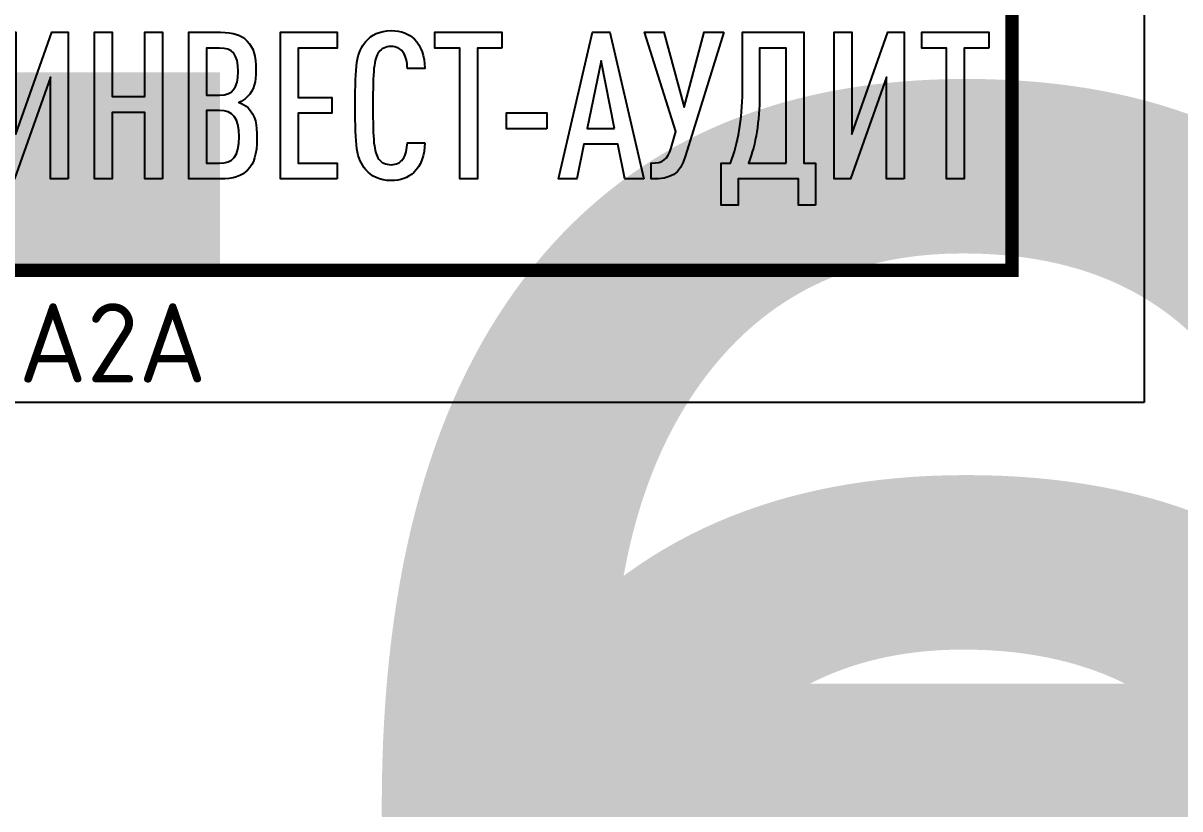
# Model space of a CAD drawing. Header units: metres. Extents: x 1981 to 7362, y 1229 to 3678.
# Drawn here: x 3474.29 to 3518.06, y 2916.03 to 2945.79 of the extents above; entities that cross this region are included whole.
import ezdxf
from ezdxf.enums import TextEntityAlignment as Align

# ---------------------------------------------------------------- set-up
doc = ezdxf.new("R2018")
doc.units = ezdxf.units.M
doc.layers.add('layer 1', color=7, linetype='Continuous')
doc.layers.add('Форматы', color=7, linetype='Continuous')
doc.styles.add('GOST-2.304_Type-B', font='GOST Common.ttf')
doc.styles.get("Standard").update_dxf_attribs({"font": 'GOST Common.ttf'})

# ---------------------------------------------------------------- blocks, each defined once
blk = doc.blocks.new('Лого')
at = {"layer": 'layer 1', "color": 159}
for points, knots in [([(2.416, 0.4914), (2.416, 0.4914), (2.416, 1.7272), (2.416, 1.7272), (2.416, 1.7272), (2.416, 1.7272), (2.2789, 1.7272), (2.2789, 1.7272), (2.2789, 1.7272), (2.2789, 1.7272), (1.9752, 0.8681), (1.9752, 0.8681), (1.9752, 0.8681), (1.9752, 0.8681), (1.9752, 1.7272), (1.9752, 1.7272), (1.9752, 1.7272), (1.9752, 1.7272), (1.826, 1.7272), (1.826, 1.7272), (1.826, 1.7272), (1.826, 1.7272), (1.826, 0.4914), (1.826, 0.4914), (1.826, 0.4914), (1.826, 0.4914), (1.9648, 0.4914), (1.9648, 0.4914), (1.9648, 0.4914), (1.9648, 0.4914), (2.2668, 1.3488), (2.2668, 1.3488), (2.2668, 1.3488), (2.2668, 1.3488), (2.2668, 0.4914), (2.2668, 0.4914), (2.2668, 0.4914), (2.2668, 0.4914), (2.416, 0.4914), (2.416, 0.4914)], [0, 0, 0, 0, 0.090909, 0.090909, 0.090909, 0.090909, 0.181818, 0.181818, 0.181818, 0.181818, 0.272727, 0.272727, 0.272727, 0.272727, 0.363636, 0.363636, 0.363636, 0.363636, 0.454545, 0.454545, 0.454545, 0.454545, 0.545455, 0.545455, 0.545455, 0.545455, 0.636364, 0.636364, 0.636364, 0.636364, 0.727273, 0.727273, 0.727273, 0.727273, 0.818182, 0.818182, 0.818182, 0.818182, 1, 1, 1, 1]), ([(3.211, 0.4914), (3.211, 0.4914), (3.211, 1.7272), (3.211, 1.7272), (3.211, 1.7272), (3.211, 1.7272), (3.0617, 1.7272), (3.0617, 1.7272), (3.0617, 1.7272), (3.0617, 1.7272), (3.0617, 1.1874), (3.0617, 1.1874), (3.0617, 1.1874), (3.0617, 1.1874), (2.7875, 1.1874), (2.7875, 1.1874), (2.7875, 1.1874), (2.7875, 1.1874), (2.7875, 1.7272), (2.7875, 1.7272), (2.7875, 1.7272), (2.7875, 1.7272), (2.6382, 1.7272), (2.6382, 1.7272), (2.6382, 1.7272), (2.6382, 1.7272), (2.6382, 0.4914), (2.6382, 0.4914), (2.6382, 0.4914), (2.6382, 0.4914), (2.7875, 0.4914), (2.7875, 0.4914), (2.7875, 0.4914), (2.7875, 0.4914), (2.7875, 1.052), (2.7875, 1.052), (2.7875, 1.052), (2.7875, 1.052), (3.0617, 1.052), (3.0617, 1.052), (3.0617, 1.052), (3.0617, 1.052), (3.0617, 0.4914), (3.0617, 0.4914), (3.0617, 0.4914), (3.0617, 0.4914), (3.211, 0.4914), (3.211, 0.4914)], [0, 0, 0, 0, 0.076923, 0.076923, 0.076923, 0.076923, 0.153846, 0.153846, 0.153846, 0.153846, 0.230769, 0.230769, 0.230769, 0.230769, 0.307692, 0.307692, 0.307692, 0.307692, 0.384615, 0.384615, 0.384615, 0.384615, 0.461538, 0.461538, 0.461538, 0.461538, 0.538462, 0.538462, 0.538462, 0.538462, 0.615385, 0.615385, 0.615385, 0.615385, 0.692308, 0.692308, 0.692308, 0.692308, 0.769231, 0.769231, 0.769231, 0.769231, 0.846154, 0.846154, 0.846154, 0.846154, 1, 1, 1, 1]), ([(4.0059, 0.8385), (4.0059, 0.9444), (3.9954, 1.0277), (3.9312, 1.0902), (3.9312, 1.0902), (3.9104, 1.1093), (3.8826, 1.1267), (3.8549, 1.1353), (3.8549, 1.1353), (3.8792, 1.1457), (3.9035, 1.1614), (3.9243, 1.1822), (3.9243, 1.1822), (3.985, 1.2412), (3.9972, 1.3141), (3.9972, 1.4026), (3.9972, 1.4026), (3.9972, 1.5363), (3.9781, 1.597), (3.9243, 1.6525), (3.9243, 1.6525), (3.8739, 1.7046), (3.808, 1.7272), (3.6987, 1.7272), (3.6987, 1.7272), (3.6987, 1.7272), (3.4331, 1.7272), (3.4331, 1.7272), (3.4331, 1.7272), (3.4331, 1.7272), (3.4331, 0.4914), (3.4331, 0.4914), (3.4331, 0.4914), (3.4331, 0.4914), (3.6987, 0.4914), (3.6987, 0.4914), (3.6987, 0.4914), (3.808, 0.4914), (3.8757, 0.514), (3.926, 0.5661), (3.926, 0.5661), (3.9816, 0.6233), (4.0059, 0.6893), (4.0059, 0.8385)], [0, 0, 0, 0, 0.083333, 0.083333, 0.083333, 0.083333, 0.166667, 0.166667, 0.166667, 0.166667, 0.25, 0.25, 0.25, 0.25, 0.333333, 0.333333, 0.333333, 0.333333, 0.416667, 0.416667, 0.416667, 0.416667, 0.5, 0.5, 0.5, 0.5, 0.583333, 0.583333, 0.583333, 0.583333, 0.666667, 0.666667, 0.666667, 0.666667, 0.75, 0.75, 0.75, 0.75, 0.833333, 0.833333, 0.833333, 0.833333, 1, 1, 1, 1]), ([(4.681, 0.4914), (4.681, 0.4914), (4.681, 0.6251), (4.681, 0.6251), (4.681, 0.6251), (4.681, 0.6251), (4.353, 0.6251), (4.353, 0.6251), (4.353, 0.6251), (4.353, 0.6251), (4.353, 1.0451), (4.353, 1.0451), (4.353, 1.0451), (4.353, 1.0451), (4.6359, 1.0451), (4.6359, 1.0451), (4.6359, 1.0451), (4.6359, 1.0451), (4.6359, 1.1787), (4.6359, 1.1787), (4.6359, 1.1787), (4.6359, 1.1787), (4.353, 1.1787), (4.353, 1.1787), (4.353, 1.1787), (4.353, 1.1787), (4.353, 1.5935), (4.353, 1.5935), (4.353, 1.5935), (4.353, 1.5935), (4.681, 1.5935), (4.681, 1.5935), (4.681, 1.5935), (4.681, 1.5935), (4.681, 1.7272), (4.681, 1.7272), (4.681, 1.7272), (4.681, 1.7272), (4.2037, 1.7272), (4.2037, 1.7272), (4.2037, 1.7272), (4.2037, 1.7272), (4.2037, 0.4914), (4.2037, 0.4914), (4.2037, 0.4914), (4.2037, 0.4914), (4.681, 0.4914), (4.681, 0.4914)], [0, 0, 0, 0, 0.076923, 0.076923, 0.076923, 0.076923, 0.153846, 0.153846, 0.153846, 0.153846, 0.230769, 0.230769, 0.230769, 0.230769, 0.307692, 0.307692, 0.307692, 0.307692, 0.384615, 0.384615, 0.384615, 0.384615, 0.461538, 0.461538, 0.461538, 0.461538, 0.538462, 0.538462, 0.538462, 0.538462, 0.615385, 0.615385, 0.615385, 0.615385, 0.692308, 0.692308, 0.692308, 0.692308, 0.769231, 0.769231, 0.769231, 0.769231, 0.846154, 0.846154, 0.846154, 0.846154, 1, 1, 1, 1]), ([(5.4204, 0.7969), (5.4204, 0.7969), (5.2728, 0.7969), (5.2728, 0.7969), (5.2728, 0.7969), (5.2711, 0.7448), (5.2607, 0.691), (5.2329, 0.6546), (5.2329, 0.6546), (5.2138, 0.6303), (5.1826, 0.6112), (5.1357, 0.6112), (5.1357, 0.6112), (5.0871, 0.6112), (5.0541, 0.6303), (5.0333, 0.658), (5.0333, 0.658), (4.9899, 0.7171), (4.983, 0.816), (4.983, 1.1093), (4.983, 1.1093), (4.983, 1.4026), (4.9899, 1.5015), (5.0333, 1.5606), (5.0333, 1.5606), (5.0541, 1.5883), (5.0871, 1.6074), (5.1357, 1.6074), (5.1357, 1.6074), (5.1826, 1.6074), (5.2138, 1.5883), (5.2329, 1.564), (5.2329, 1.564), (5.2624, 1.5276), (5.2711, 1.4755), (5.2728, 1.4234), (5.2728, 1.4234), (5.2728, 1.4234), (5.4204, 1.4234), (5.4204, 1.4234), (5.4204, 1.4234), (5.4186, 1.5241), (5.3891, 1.6126), (5.3318, 1.6682), (5.3318, 1.6682), (5.2832, 1.715), (5.2225, 1.7411), (5.1357, 1.7411), (5.1357, 1.7411), (5.0385, 1.7411), (4.9708, 1.7046), (4.924, 1.6508), (4.924, 1.6508), (4.8424, 1.5571), (4.8337, 1.4512), (4.8337, 1.1093), (4.8337, 1.1093), (4.8337, 0.7674), (4.8424, 0.6615), (4.924, 0.5678), (4.924, 0.5678), (4.9708, 0.514), (5.0385, 0.4775), (5.1357, 0.4775), (5.1357, 0.4775), (5.2173, 0.4775), (5.278, 0.5018), (5.3266, 0.5452), (5.3266, 0.5452), (5.3874, 0.6008), (5.4186, 0.6928), (5.4204, 0.7969)], [0, 0, 0, 0, 0.052632, 0.052632, 0.052632, 0.052632, 0.105263, 0.105263, 0.105263, 0.105263, 0.157895, 0.157895, 0.157895, 0.157895, 0.210526, 0.210526, 0.210526, 0.210526, 0.263158, 0.263158, 0.263158, 0.263158, 0.315789, 0.315789, 0.315789, 0.315789, 0.368421, 0.368421, 0.368421, 0.368421, 0.421053, 0.421053, 0.421053, 0.421053, 0.473684, 0.473684, 0.473684, 0.473684, 0.526316, 0.526316, 0.526316, 0.526316, 0.578947, 0.578947, 0.578947, 0.578947, 0.631579, 0.631579, 0.631579, 0.631579, 0.684211, 0.684211, 0.684211, 0.684211, 0.736842, 0.736842, 0.736842, 0.736842, 0.789474, 0.789474, 0.789474, 0.789474, 0.842105, 0.842105, 0.842105, 0.842105, 0.894737, 0.894737, 0.894737, 0.894737, 1, 1, 1, 1]), ([(6.0695, 1.5935), (6.0695, 1.5935), (6.0695, 1.7272), (6.0695, 1.7272), (6.0695, 1.7272), (6.0695, 1.7272), (5.5054, 1.7272), (5.5054, 1.7272), (5.5054, 1.7272), (5.5054, 1.7272), (5.5054, 1.5935), (5.5054, 1.5935), (5.5054, 1.5935), (5.5054, 1.5935), (5.7137, 1.5935), (5.7137, 1.5935), (5.7137, 1.5935), (5.7137, 1.5935), (5.7137, 0.4914), (5.7137, 0.4914), (5.7137, 0.4914), (5.7137, 0.4914), (5.8629, 0.4914), (5.8629, 0.4914), (5.8629, 0.4914), (5.8629, 0.4914), (5.8629, 1.5935), (5.8629, 1.5935), (5.8629, 1.5935), (5.8629, 1.5935), (6.0695, 1.5935), (6.0695, 1.5935)], [0, 0, 0, 0, 0.111111, 0.111111, 0.111111, 0.111111, 0.222222, 0.222222, 0.222222, 0.222222, 0.333333, 0.333333, 0.333333, 0.333333, 0.444444, 0.444444, 0.444444, 0.444444, 0.555556, 0.555556, 0.555556, 0.555556, 0.666667, 0.666667, 0.666667, 0.666667, 0.777778, 0.777778, 0.777778, 0.777778, 1, 1, 1, 1]), ([(7.2636, 0.4914), (7.2636, 0.4914), (6.9772, 1.7272), (6.9772, 1.7272), (6.9772, 1.7272), (6.9772, 1.7272), (6.8331, 1.7272), (6.8331, 1.7272), (6.8331, 1.7272), (6.8331, 1.7272), (6.545, 0.4914), (6.545, 0.4914), (6.545, 0.4914), (6.545, 0.4914), (6.7012, 0.4914), (6.7012, 0.4914), (6.7012, 0.4914), (6.7012, 0.4914), (6.7602, 0.783), (6.7602, 0.783), (6.7602, 0.783), (6.7602, 0.783), (7.0466, 0.783), (7.0466, 0.783), (7.0466, 0.783), (7.0466, 0.783), (7.1056, 0.4914), (7.1056, 0.4914), (7.1056, 0.4914), (7.1056, 0.4914), (7.2636, 0.4914), (7.2636, 0.4914)], [0, 0, 0, 0, 0.111111, 0.111111, 0.111111, 0.111111, 0.222222, 0.222222, 0.222222, 0.222222, 0.333333, 0.333333, 0.333333, 0.333333, 0.444444, 0.444444, 0.444444, 0.444444, 0.555556, 0.555556, 0.555556, 0.555556, 0.666667, 0.666667, 0.666667, 0.666667, 0.777778, 0.777778, 0.777778, 0.777778, 1, 1, 1, 1]), ([(7.937, 1.7272), (7.937, 1.7272), (7.7738, 1.7272), (7.7738, 1.7272), (7.7738, 1.7272), (7.7738, 1.7272), (7.6055, 1.0971), (7.6055, 1.0971), (7.6055, 1.0971), (7.6055, 1.0971), (7.4337, 1.7272), (7.4337, 1.7272), (7.4337, 1.7272), (7.4337, 1.7272), (7.2705, 1.7272), (7.2705, 1.7272), (7.2705, 1.7272), (7.2705, 1.7272), (7.5343, 0.8906), (7.5343, 0.8906), (7.5343, 0.8906), (7.5343, 0.8906), (7.4944, 0.7535), (7.4944, 0.7535), (7.4944, 0.7535), (7.4649, 0.6511), (7.4267, 0.6251), (7.326, 0.6251), (7.326, 0.6251), (7.326, 0.6251), (7.326, 0.4914), (7.326, 0.4914), (7.326, 0.4914), (7.4961, 0.4914), (7.5656, 0.5244), (7.6159, 0.6875), (7.6159, 0.6875), (7.6159, 0.6875), (7.937, 1.7272), (7.937, 1.7272)], [0, 0, 0, 0, 0.090909, 0.090909, 0.090909, 0.090909, 0.181818, 0.181818, 0.181818, 0.181818, 0.272727, 0.272727, 0.272727, 0.272727, 0.363636, 0.363636, 0.363636, 0.363636, 0.454545, 0.454545, 0.454545, 0.454545, 0.545455, 0.545455, 0.545455, 0.545455, 0.636364, 0.636364, 0.636364, 0.636364, 0.727273, 0.727273, 0.727273, 0.727273, 0.818182, 0.818182, 0.818182, 0.818182, 1, 1, 1, 1]), ([(8.7093, 0.271), (8.7093, 0.271), (8.7093, 0.6251), (8.7093, 0.6251), (8.7093, 0.6251), (8.7093, 0.6251), (8.6121, 0.6251), (8.6121, 0.6251), (8.6121, 0.6251), (8.6121, 0.6251), (8.6121, 1.7272), (8.6121, 1.7272), (8.6121, 1.7272), (8.6121, 1.7272), (8.0949, 1.7272), (8.0949, 1.7272), (8.0949, 1.7272), (8.0949, 1.7272), (8.0949, 1.2308), (8.0949, 1.2308), (8.0949, 1.2308), (8.0949, 0.9878), (8.0567, 0.7917), (7.9943, 0.6251), (7.9943, 0.6251), (7.9943, 0.6251), (7.9162, 0.6251), (7.9162, 0.6251), (7.9162, 0.6251), (7.9162, 0.6251), (7.9162, 0.271), (7.9162, 0.271), (7.9162, 0.271), (7.9162, 0.271), (8.0585, 0.271), (8.0585, 0.271), (8.0585, 0.271), (8.0585, 0.271), (8.0585, 0.4914), (8.0585, 0.4914), (8.0585, 0.4914), (8.0585, 0.4914), (8.567, 0.4914), (8.567, 0.4914), (8.567, 0.4914), (8.567, 0.4914), (8.567, 0.271), (8.567, 0.271), (8.567, 0.271), (8.567, 0.271), (8.7093, 0.271), (8.7093, 0.271)], [0, 0, 0, 0, 0.071429, 0.071429, 0.071429, 0.071429, 0.142857, 0.142857, 0.142857, 0.142857, 0.214286, 0.214286, 0.214286, 0.214286, 0.285714, 0.285714, 0.285714, 0.285714, 0.357143, 0.357143, 0.357143, 0.357143, 0.428571, 0.428571, 0.428571, 0.428571, 0.5, 0.5, 0.5, 0.5, 0.571429, 0.571429, 0.571429, 0.571429, 0.642857, 0.642857, 0.642857, 0.642857, 0.714286, 0.714286, 0.714286, 0.714286, 0.785714, 0.785714, 0.785714, 0.785714, 0.857143, 0.857143, 0.857143, 0.857143, 1, 1, 1, 1]), ([(9.4574, 0.4914), (9.4574, 0.4914), (9.4574, 1.7272), (9.4574, 1.7272), (9.4574, 1.7272), (9.4574, 1.7272), (9.3202, 1.7272), (9.3202, 1.7272), (9.3202, 1.7272), (9.3202, 1.7272), (9.0165, 0.8681), (9.0165, 0.8681), (9.0165, 0.8681), (9.0165, 0.8681), (9.0165, 1.7272), (9.0165, 1.7272), (9.0165, 1.7272), (9.0165, 1.7272), (8.8673, 1.7272), (8.8673, 1.7272), (8.8673, 1.7272), (8.8673, 1.7272), (8.8673, 0.4914), (8.8673, 0.4914), (8.8673, 0.4914), (8.8673, 0.4914), (9.0061, 0.4914), (9.0061, 0.4914), (9.0061, 0.4914), (9.0061, 0.4914), (9.3081, 1.3488), (9.3081, 1.3488), (9.3081, 1.3488), (9.3081, 1.3488), (9.3081, 0.4914), (9.3081, 0.4914), (9.3081, 0.4914), (9.3081, 0.4914), (9.4574, 0.4914), (9.4574, 0.4914)], [0, 0, 0, 0, 0.090909, 0.090909, 0.090909, 0.090909, 0.181818, 0.181818, 0.181818, 0.181818, 0.272727, 0.272727, 0.272727, 0.272727, 0.363636, 0.363636, 0.363636, 0.363636, 0.454545, 0.454545, 0.454545, 0.454545, 0.545455, 0.545455, 0.545455, 0.545455, 0.636364, 0.636364, 0.636364, 0.636364, 0.727273, 0.727273, 0.727273, 0.727273, 0.818182, 0.818182, 0.818182, 0.818182, 1, 1, 1, 1]), ([(10.169, 1.5935), (10.169, 1.5935), (10.169, 1.7272), (10.169, 1.7272), (10.169, 1.7272), (10.169, 1.7272), (9.6049, 1.7272), (9.6049, 1.7272), (9.6049, 1.7272), (9.6049, 1.7272), (9.6049, 1.5935), (9.6049, 1.5935), (9.6049, 1.5935), (9.6049, 1.5935), (9.8132, 1.5935), (9.8132, 1.5935), (9.8132, 1.5935), (9.8132, 1.5935), (9.8132, 0.4914), (9.8132, 0.4914), (9.8132, 0.4914), (9.8132, 0.4914), (9.9624, 0.4914), (9.9624, 0.4914), (9.9624, 0.4914), (9.9624, 0.4914), (9.9624, 1.5935), (9.9624, 1.5935), (9.9624, 1.5935), (9.9624, 1.5935), (10.169, 1.5935), (10.169, 1.5935)], [0, 0, 0, 0, 0.111111, 0.111111, 0.111111, 0.111111, 0.222222, 0.222222, 0.222222, 0.222222, 0.333333, 0.333333, 0.333333, 0.333333, 0.444444, 0.444444, 0.444444, 0.444444, 0.555556, 0.555556, 0.555556, 0.555556, 0.666667, 0.666667, 0.666667, 0.666667, 0.777778, 0.777778, 0.777778, 0.777778, 1, 1, 1, 1]), ([(3.8479, 1.3957), (3.8479, 1.2551), (3.7976, 1.1978), (3.6917, 1.1978), (3.6917, 1.1978), (3.6917, 1.1978), (3.5824, 1.1978), (3.5824, 1.1978), (3.5824, 1.1978), (3.5824, 1.1978), (3.5824, 1.5935), (3.5824, 1.5935), (3.5824, 1.5935), (3.5824, 1.5935), (3.6917, 1.5935), (3.6917, 1.5935), (3.6917, 1.5935), (3.7993, 1.5935), (3.8479, 1.5449), (3.8479, 1.3957)], [0, 0, 0, 0, 0.166667, 0.166667, 0.166667, 0.166667, 0.333333, 0.333333, 0.333333, 0.333333, 0.5, 0.5, 0.5, 0.5, 0.666667, 0.666667, 0.666667, 0.666667, 1, 1, 1, 1]), ([(8.4629, 0.6251), (8.4629, 0.6251), (8.147, 0.6251), (8.147, 0.6251), (8.147, 0.6251), (8.2077, 0.7882), (8.239, 0.9739), (8.239, 1.1978), (8.239, 1.1978), (8.239, 1.1978), (8.239, 1.5935), (8.239, 1.5935), (8.239, 1.5935), (8.239, 1.5935), (8.4629, 1.5935), (8.4629, 1.5935), (8.4629, 1.5935), (8.4629, 1.5935), (8.4629, 0.6251), (8.4629, 0.6251)], [0, 0, 0, 0, 0.166667, 0.166667, 0.166667, 0.166667, 0.333333, 0.333333, 0.333333, 0.333333, 0.5, 0.5, 0.5, 0.5, 0.666667, 0.666667, 0.666667, 0.666667, 1, 1, 1, 1]), ([(7.0188, 0.9166), (7.0188, 0.9166), (6.788, 0.9166), (6.788, 0.9166), (6.788, 0.9166), (6.788, 0.9166), (6.9043, 1.4859), (6.9043, 1.4859), (6.9043, 1.4859), (6.9043, 1.4859), (7.0188, 0.9166), (7.0188, 0.9166)], [0, 0, 0, 0, 0.25, 0.25, 0.25, 0.25, 0.5, 0.5, 0.5, 0.5, 1, 1, 1, 1]), ([(3.8566, 0.8472), (3.8566, 0.6771), (3.8028, 0.6251), (3.69, 0.6251), (3.69, 0.6251), (3.69, 0.6251), (3.5824, 0.6251), (3.5824, 0.6251), (3.5824, 0.6251), (3.5824, 0.6251), (3.5824, 1.0694), (3.5824, 1.0694), (3.5824, 1.0694), (3.5824, 1.0694), (3.69, 1.0694), (3.69, 1.0694), (3.69, 1.0694), (3.8011, 1.0694), (3.8566, 1.0069), (3.8566, 0.8472)], [0, 0, 0, 0, 0.166667, 0.166667, 0.166667, 0.166667, 0.333333, 0.333333, 0.333333, 0.333333, 0.5, 0.5, 0.5, 0.5, 0.666667, 0.666667, 0.666667, 0.666667, 1, 1, 1, 1]), ([(6.4478, 0.9149), (6.4478, 0.9149), (6.4478, 1.0486), (6.4478, 1.0486), (6.4478, 1.0486), (6.4478, 1.0486), (6.1077, 1.0486), (6.1077, 1.0486), (6.1077, 1.0486), (6.1077, 1.0486), (6.1077, 0.9149), (6.1077, 0.9149), (6.1077, 0.9149), (6.1077, 0.9149), (6.4478, 0.9149), (6.4478, 0.9149)], [0, 0, 0, 0, 0.2, 0.2, 0.2, 0.2, 0.4, 0.4, 0.4, 0.4, 0.6, 0.6, 0.6, 0.6, 1, 1, 1, 1])]:
    blk.add_open_spline(points, degree=3, knots=knots, dxfattribs=at)
blk = doc.blocks.new('*U145')
blk.add_lwpolyline([(0, 123), (594, 123), (594, -297), (0, -297)], close=True)
at = {"const_width": 0.5}
blk.add_lwpolyline([(20, 118), (589, 118), (589, -292), (20, -292)], close=True, dxfattribs=at)
at = {"xscale": 4.492609629394886, "yscale": 4.492609629394886, "zscale": 4.492609629394886}
blk.add_blockref('Лого', (542.434, -290.745), dxfattribs=at)
at = {"style": 'GOST-2.304_Type-B'}
blk.add_attdef('РАЗРАБОТАЛ', text='', height=2.5, dxfattribs=at).set_placement((424.501, -264.224), align=Align.MIDDLE_LEFT)
at = {"style": 'GOST-2.304_Type-B', "flags": 8}
for tag, height, p in [('ДАТА', 2.5, (464.074, -264.402)), ('ЛИСТ', 3, (560.388, -271.915)), ('ЛИСТОВ', 3, (577.888, -271.915)), ('ФОРМАТ', 3, (554.972, -294.745))]:
    blk.add_attdef(tag, text='', height=height, dxfattribs=at).set_placement(p, align=Align.MIDDLE_CENTER)
at = {"style": 'GOST-2.304_Type-B'}
blk.add_attdef('ПРОВЕРИЛ', (424.749, -270.729), '', height=2.5, dxfattribs=at)
at = {"lineweight": 30, "flags": 104}
for tag, p in [('ТЕПЛОВЫЕ_СЕТИ', (504, -269.5)), ('ИМЯ_ЧЕРТЕЖА', (504, -284.5))]:
    blk.add_attdef(tag, text='', height=3, dxfattribs=at).set_placement(p, align=Align.MIDDLE_CENTER)

msp = doc.modelspace()

# ---------------------------------------------------------------- block references
at = {"layer": 'Форматы'}
ref = msp.add_blockref('*U145', (2922.709, 3228.424), dxfattribs=at)
lines = msp.add_mtext('Тепловая камера 8014\\P (М1:50)', dxfattribs={"layer": '0', "insert": (3426.709, 2943.924), "char_height": 70, "attachment_point": 1})
ref.add_attrib('ИМЯ_ЧЕРТЕЖА', '', (3426.709, 2943.924), dxfattribs={"flags": 104}).embed_mtext(lines)
lines = msp.add_mtext('Тепломеханические решения тепловых сетей', dxfattribs={"layer": '0', "insert": (3426.709, 2958.924), "char_height": 70, "attachment_point": 1})
ref.add_attrib('ТЕПЛОВЫЕ_СЕТИ', '', (3426.709, 2958.924), dxfattribs={"flags": 104}).embed_mtext(lines)
ref.add_attrib('ФОРМАТ', 'А2А', dxfattribs={"layer": '0', "height": 3, "style": 'GOST-2.304_Type-B'}).set_placement((3477.682, 2933.679), align=Align.MIDDLE_CENTER)

doc.saveas('drawing.dxf')
